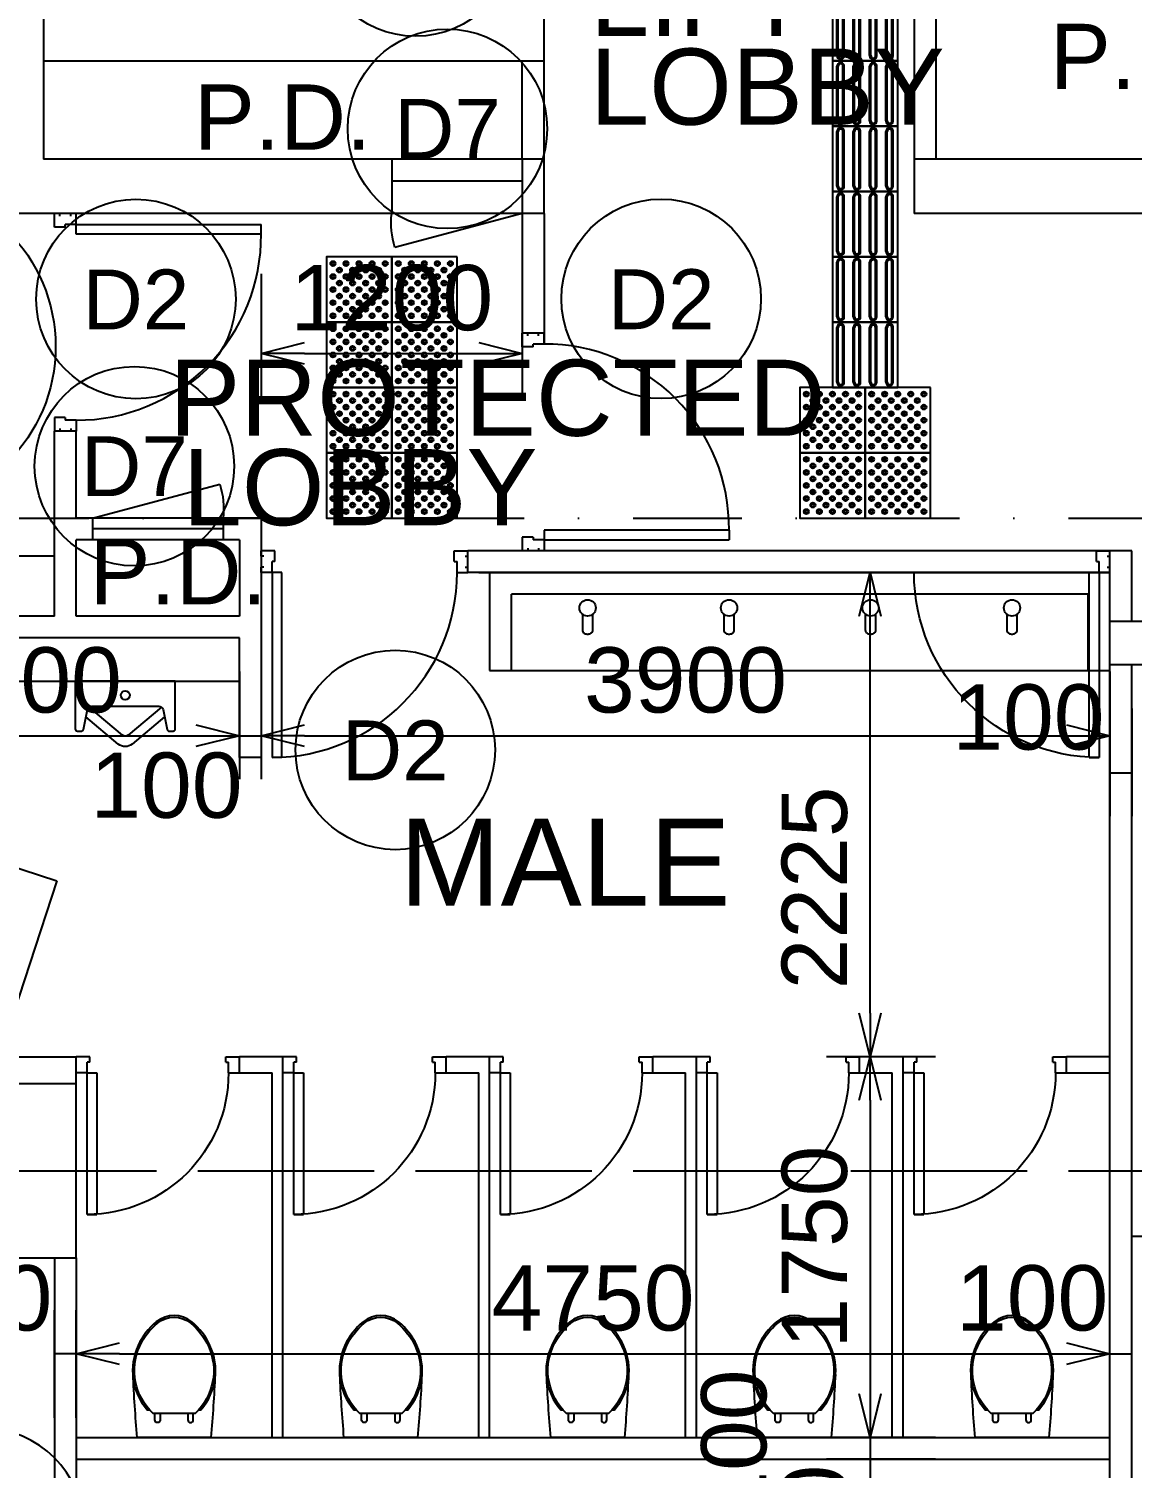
# Model space of a CAD drawing. Header units: millimetres. Extents: x 27940 to 139928, y 247 to 79491.
# Drawn here: x 95978 to 101047, y 12664 to 19279 of the extents above; entities that cross this region are included whole.
import ezdxf
from ezdxf.enums import TextEntityAlignment as Align

# ---------------------------------------------------------------- set-up
doc = ezdxf.new("R2010")
doc.units = ezdxf.units.MM
doc.header["$LTSCALE"] = 1000
doc.linetypes.add('DASHDOT', pattern=[1, 0.5, -0.25, 0, -0.25])
doc.layers.get('0').update_dxf_attribs({"color": 8})
doc.layers.get('Defpoints').update_dxf_attribs({"color": 8})
for name, color, linetype in [('062-HATCH-252', 8, 'Continuous'), ('DLN020__', 8, 'DASHDOT'), ('DLN030', 8, 'Continuous'), ('DLN041__', 8, 'Continuous'), ('DLN220__', 8, 'Continuous'), ('DLN280__', 8, 'Continuous'), ('DLN325-1', 8, 'Continuous'), ('DLN325__', 8, 'Continuous'), ('DLN740__', 8, 'Continuous'), ('FITDOOR', 8, 'Continuous'), ('MARK', 8, 'Continuous'), ('TACTILE WARNING STRIP', 8, 'Continuous')]:
    doc.layers.add(name, color=color, linetype=linetype)
doc.styles.add('ROMANS', font='swissl.ttf')
doc.styles.add('SWIS721LT450', font='swissl.ttf')
doc.styles.add('SWIS721LT750', font='swissl.ttf')
doc.dimstyles.new('INTDIM', dxfattribs={"dimscale": 200, "dimtxt": 2.25, "dimasz": 1.5, "dimexe": 1, "dimexo": 0, "dimgap": 1, "dimtad": 1, "dimdec": 0, "dimrnd": 1, "dimzin": 1, "dimdsep": 46, "dimtxsty": 'SWIS721LT450', "dimcen": 1, "dimclrd": 256, "dimclre": 256, "dimclrt": 256, "dimaunit": 1, "dimadec": 3, "dimazin": 0, "dimtfac": 1, "dimtdec": 0, "dimtix": 1, "dimtmove": 2, "dimatfit": 0, "dimldrblk": 'DOT', "dimfxl": 1, "dimtolj": 1, "dimtzin": 0, "dimarcsym": 0})

# ---------------------------------------------------------------- blocks, each defined once
blk = doc.blocks.new('DRNO')
at = {"layer": 'MARK'}
blk.add_circle((0, 0), 1, dxfattribs=at)
at = {"layer": 'MARK', "style": 'ROMANS'}
blk.add_attdef('DRNO', text='', height=0.6, dxfattribs=at).set_placement((0, 0), align=Align.MIDDLE)
blk = doc.blocks.new('DR1CL1')
at = {"layer": 'FITDOOR'}
for p, q in [((50, 0), (0, 0)), ((0, 0), (0, -75)), ((50, 0), (50, -50)), ((62.5, -50), (50, -50)), ((62.5, -50), (62.5, -75)), ((62.5, -75), (0, -75))]:
    blk.add_line(p, q, dxfattribs=at)
blk = doc.blocks.new('DR1CD')
at = {"layer": 'FITDOOR'}
for p, q in [((0, 1), (45, 1)), ((0, 1), (0, 0)), ((45, 0), (45, 1)), ((0, 0), (45, 0))]:
    blk.add_line(p, q, dxfattribs=at)
blk = doc.blocks.new('DR1CM')
at = {"layer": 'FITDOOR'}
blk.add_arc((0, 0), 1, 0, 90, dxfattribs=at)
blk = doc.blocks.new('DR1CR1')
at = {"layer": 'FITDOOR'}
for p, q in [((-50, 0), (0, 0)), ((-50, 0), (-50, -50)), ((0, 0), (0, -75)), ((-62.5, -50), (-62.5, -75)), ((-62.5, -50), (-50, -50)), ((-62.5, -75), (0, -75))]:
    blk.add_line(p, q, dxfattribs=at)
blk = doc.blocks.new('DR1CR2')
at = {"layer": 'FITDOOR'}
for p, q in [((-50, 0), (-50, -50)), ((-50, 0), (0, 0)), ((0, 0), (0, -25)), ((-62.5, -50), (-50, -50)), ((-62.5, -50), (-62.5, -100)), ((-12, -25), (0, -25)), ((-62.5, -100), (0, -100)), ((-12, -75), (0, -75)), ((0, -75), (0, -100))]:
    blk.add_line(p, q, dxfattribs=at)
blk = doc.blocks.new('DR1AD')
at = {"layer": 'FITDOOR'}
for p, q in [((-45, 1), (0, 1)), ((-45, 1), (-45, 0)), ((0, 0), (0, 1)), ((-45, 0), (0, 0))]:
    blk.add_line(p, q, dxfattribs=at)
blk = doc.blocks.new('DR1AM')
at = {"layer": 'FITDOOR'}
blk.add_arc((0, 0), 1, 90, 180, dxfattribs=at)
blk = doc.blocks.new('*D89')
at = {"layer": 'Defpoints', "color": 0, "transparency": 16777216}
for p in [(100342.9, 12705.7), (99842.9, 11955.7), (100342.9, 11955.7)]:
    blk.add_point(p, dxfattribs=at)
at = {"layer": 'DLN030', "lineweight": -2, "transparency": 16777216}
for p, q in [((100142.9, 12705.7), (99642.9, 12705.7)), ((99842.9, 12705.7), (99842.9, 11955.7)), ((100142.9, 11955.7), (99642.9, 11955.7))]:
    blk.add_line(p, q, dxfattribs=at)
at = {"layer": 'DLN030', "transparency": 16777216, "insert": (99588.8, 12330.7), "char_height": 300, "attachment_point": 5, "rotation": 90, "style": 'SWIS721LT450'}
blk.add_mtext('\\A1;750', dxfattribs=at)
blk = doc.blocks.new('DIMARR')
for p, q in [((-1, 0.25), (0, 0)), ((-1, 0), (0, 0)), ((0, 0), (-1, -0.25))]:
    blk.add_line(p, q)
blk = doc.blocks.new('*D91')
at = {"layer": 'Defpoints', "color": 0, "transparency": 16777216}
for p in [(100342.9, 12805.7), (99842.9, 12705.7), (100342.9, 12705.7)]:
    blk.add_point(p, dxfattribs=at)
at = {"layer": 'DLN030', "lineweight": -2, "transparency": 16777216}
for p, q in [((100142.9, 12805.7), (99642.9, 12805.7)), ((99842.9, 12805.7), (99842.9, 12705.7)), ((100142.9, 12705.7), (99642.9, 12705.7))]:
    blk.add_line(p, q, dxfattribs=at)
at = {"layer": 'DLN030', "transparency": 16777216, "insert": (99218.7, 12768.5), "char_height": 300, "attachment_point": 5, "rotation": 90, "style": 'SWIS721LT450'}
blk.add_mtext('\\A1;100', dxfattribs=at)
blk = doc.blocks.new('*D92')
at = {"layer": 'Defpoints', "color": 0, "transparency": 16777216}
for p in [(100342.9, 14555.7), (99842.9, 12805.7), (100342.9, 12805.7)]:
    blk.add_point(p, dxfattribs=at)
at = {"layer": 'DLN030', "lineweight": -2, "transparency": 16777216}
for p, q in [((100142.9, 14555.7), (99642.9, 14555.7)), ((99842.9, 14355.7), (99842.9, 13005.7)), ((100142.9, 12805.7), (99642.9, 12805.7))]:
    blk.add_line(p, q, dxfattribs=at)
at = {"layer": 'DLN030', "lineweight": -2, "transparency": 16777216, "xscale": 200, "yscale": 200, "zscale": 200}
for p, rotation in [((99842.9, 14555.7), 90), ((99842.9, 12805.7), 270)]:
    blk.add_blockref('DIMARR', p, dxfattribs=dict(at, rotation=rotation))
at = {"layer": 'DLN030', "transparency": 16777216, "insert": (99588.8, 13680.7), "char_height": 300, "attachment_point": 5, "rotation": 90, "style": 'SWIS721LT450'}
blk.add_mtext('\\A1;1750', dxfattribs=at)
blk = doc.blocks.new('*D51')
at = {"layer": 'Defpoints', "color": 0, "transparency": 16777216}
for p in [(100945, 16355.7), (101045, 16355.7), (101045, 15860.6)]:
    blk.add_point(p, dxfattribs=at)
at = {"layer": 'DLN030', "lineweight": -2, "transparency": 16777216}
for p, q in [((100945, 16155.7), (100945, 15660.6)), ((101045, 16155.7), (101045, 15660.6)), ((100945, 15860.6), (101045, 15860.6))]:
    blk.add_line(p, q, dxfattribs=at)
at = {"layer": 'DLN030', "transparency": 16777216, "insert": (100570.4, 16114.7), "char_height": 300, "attachment_point": 5, "style": 'SWIS721LT450'}
blk.add_mtext('\\A1;100', dxfattribs=at)
blk = doc.blocks.new('*D56')
at = {"layer": 'Defpoints', "color": 0, "transparency": 16777216}
for p in [(99842.9, 16780.7), (100342.9, 16780.7), (100342.9, 14555.7)]:
    blk.add_point(p, dxfattribs=at)
at = {"layer": 'DLN030', "lineweight": -2, "transparency": 16777216}
for p, q in [((100142.9, 16780.7), (99642.9, 16780.7)), ((99842.9, 14755.7), (99842.9, 16580.7)), ((100142.9, 14555.7), (99642.9, 14555.7))]:
    blk.add_line(p, q, dxfattribs=at)
at = {"layer": 'DLN030', "lineweight": -2, "transparency": 16777216, "xscale": 200, "yscale": 200, "zscale": 200}
for p, rotation in [((99842.9, 16780.7), 90), ((99842.9, 14555.7), 270)]:
    blk.add_blockref('DIMARR', p, dxfattribs=dict(at, rotation=rotation))
at = {"layer": 'DLN030', "transparency": 16777216, "insert": (99588.8, 15331.2), "char_height": 300, "attachment_point": 5, "rotation": 90, "style": 'SWIS721LT450'}
blk.add_mtext('\\A1;2225', dxfattribs=at)
blk = doc.blocks.new('*D57')
at = {"layer": 'Defpoints', "color": 0, "transparency": 16777216}
for p in [(100945, 13190.8), (96195, 12695.7), (100945, 12695.7)]:
    blk.add_point(p, dxfattribs=at)
at = {"layer": 'DLN030', "lineweight": -2, "transparency": 16777216}
for p, q in [((96195, 12895.7), (96195, 13390.8)), ((100945, 12895.7), (100945, 13390.8)), ((96395, 13190.8), (100745, 13190.8))]:
    blk.add_line(p, q, dxfattribs=at)
at = {"layer": 'DLN030', "lineweight": -2, "transparency": 16777216, "xscale": 200, "yscale": 200, "zscale": 200, "rotation": 180}
blk.add_blockref('DIMARR', (96195, 13190.8), dxfattribs=at)
at = {"layer": 'DLN030', "lineweight": -2, "transparency": 16777216, "xscale": 200, "yscale": 200, "zscale": 200}
blk.add_blockref('DIMARR', (100945, 13190.8), dxfattribs=at)
at = {"layer": 'DLN030', "transparency": 16777216, "insert": (98570, 13445), "char_height": 300, "attachment_point": 5, "style": 'SWIS721LT450'}
blk.add_mtext('\\A1;4750', dxfattribs=at)
blk = doc.blocks.new('*D58')
at = {"layer": 'Defpoints', "color": 0, "transparency": 16777216}
for p in [(96095, 13190.8), (96095, 12695.7), (96195, 12695.7)]:
    blk.add_point(p, dxfattribs=at)
at = {"layer": 'DLN030', "lineweight": -2, "transparency": 16777216}
for p, q in [((96095, 12895.7), (96095, 13390.8)), ((96195, 12895.7), (96195, 13390.8)), ((96195, 13190.8), (96095, 13190.8))]:
    blk.add_line(p, q, dxfattribs=at)
at = {"layer": 'DLN030', "transparency": 16777216, "insert": (95736.2, 13445), "char_height": 300, "attachment_point": 5, "style": 'SWIS721LT450'}
blk.add_mtext('\\A1;100', dxfattribs=at)
blk = doc.blocks.new('*D59')
at = {"layer": 'Defpoints', "color": 0, "transparency": 16777216}
for p in [(101045, 13190.8), (100945, 12695.7), (101045, 12695.7)]:
    blk.add_point(p, dxfattribs=at)
at = {"layer": 'DLN030', "lineweight": -2, "transparency": 16777216}
for p, q in [((100945, 12895.7), (100945, 13390.8)), ((101045, 12895.7), (101045, 13390.8)), ((100945, 13190.8), (101045, 13190.8))]:
    blk.add_line(p, q, dxfattribs=at)
at = {"layer": 'DLN030', "transparency": 16777216, "insert": (100587.5, 13445), "char_height": 300, "attachment_point": 5, "style": 'SWIS721LT450'}
blk.add_mtext('\\A1;100', dxfattribs=at)
blk = doc.blocks.new('TOILET01')
at = {"layer": 'DLN740__'}
blk.add_line((170.7, 0), (-170.7, 0), dxfattribs=at)
for points in [[(112.8, 127.4), (123.6, 127.4, 0.294171), (164.9, 423.4, 0.11195), (81.6, 531.3, 0.35994), (-81.6, 531.3, 0.11195), (-164.9, 423.4, 0.294171), (-123.6, 127.4), (-112.8, 127.4)], [(-63.6, 110.7), (-63.6, 80.6, -1), (-88.4, 80.6), (-88.4, 110.7)], [(63.6, 110.7), (63.6, 80.6, 1), (88.4, 80.6), (88.4, 110.7)]]:
    blk.add_lwpolyline(points, format="xyb", dxfattribs=at)
blk.add_lwpolyline([(157.5, 420, -0.325454), (96.3, 110.7), (-96.3, 110.7, -0.325454), (-157.5, 420, -0.11195), (-76.5, 525, -0.35994), (76.5, 525, -0.11195)], format="xyb", close=True, dxfattribs=at)
for centre, start, end in [((6996.1, 618.7), 182.61819, 184.9339), ((-6996.1, 618.7), 355.0661, 357.38181)]:
    blk.add_arc(centre, 7193.5, start, end, dxfattribs=at)
blk = doc.blocks.new('PT')
at = {"layer": 'TACTILE WARNING STRIP'}
blk.add_lwpolyline([(0, 0), (300, 0), (300, 300), (0, 300)], close=True, dxfattribs=at)
for centre, radius in [((30, 270), 11.5), ((30, 270), 6), ((90, 270), 11.5), ((90, 270), 6), ((150, 270), 11.5), ((150, 270), 6), ((210, 270), 11.5), ((210, 270), 6), ((270, 270), 11.5), ((270, 270), 6), ((30, 210), 11.5), ((30, 210), 6), ((60, 240), 11.5), ((60, 240), 6), ((90, 210), 11.5), ((90, 210), 6), ((120, 240), 11.5), ((120, 240), 6), ((150, 210), 11.5), ((150, 210), 6), ((180, 240), 11.5), ((180, 240), 6), ((210, 210), 11.5), ((210, 210), 6), ((240, 240), 11.5), ((240, 240), 6), ((270, 210), 11.5), ((270, 210), 6), ((30, 150), 11.5), ((30, 150), 6), ((60, 180), 11.5), ((60, 180), 6), ((90, 150), 11.5), ((90, 150), 6), ((120, 180), 11.5), ((120, 180), 6), ((150, 150), 11.5), ((150, 150), 6), ((180, 180), 11.5), ((180, 180), 6), ((210, 150), 11.5), ((210, 150), 6), ((240, 180), 11.5), ((240, 180), 6), ((270, 150), 11.5), ((270, 150), 6), ((30, 90), 11.5), ((30, 90), 6), ((60, 120), 11.5), ((60, 60), 11.5), ((60, 120), 6), ((90, 90), 11.5), ((90, 90), 6), ((120, 120), 11.5), ((120, 60), 11.5), ((120, 120), 6), ((150, 90), 11.5), ((150, 90), 6), ((180, 120), 11.5), ((180, 60), 11.5), ((180, 120), 6), ((210, 90), 11.5), ((210, 90), 6), ((240, 120), 11.5), ((240, 60), 11.5), ((240, 120), 6), ((270, 90), 11.5), ((270, 90), 6), ((30, 30), 11.5), ((30, 30), 6), ((60, 60), 6), ((90, 30), 11.5), ((90, 30), 6), ((120, 60), 6), ((150, 30), 11.5), ((150, 30), 6), ((180, 60), 6), ((210, 30), 11.5), ((210, 30), 6), ((240, 60), 6), ((270, 30), 11.5), ((270, 30), 6)]:
    blk.add_circle(centre, radius, dxfattribs=at)
blk = doc.blocks.new('DT')
at = {"layer": 'TACTILE WARNING STRIP'}
for p, q in [((20.5, 275.5), (20.5, 24.5)), ((26.5, 275.5), (26.5, 24.5)), ((48.5, 275.5), (48.5, 24.5)), ((54.5, 275.5), (54.5, 24.5)), ((95.5, 275.5), (95.5, 24.5)), ((101.5, 275.5), (101.5, 24.5)), ((123.5, 275.5), (123.5, 24.5)), ((129.5, 275.5), (129.5, 24.5)), ((170.5, 275.5), (170.5, 24.5)), ((176.5, 275.5), (176.5, 24.5)), ((198.5, 275.5), (198.5, 24.5)), ((204.5, 275.5), (204.5, 24.5)), ((245.5, 275.5), (245.5, 24.5)), ((251.5, 275.5), (251.5, 24.5)), ((273.5, 275.5), (273.5, 24.5)), ((279.5, 275.5), (279.5, 24.5))]:
    blk.add_line(p, q, dxfattribs=at)
blk.add_lwpolyline([(0, 0), (300, 0), (300, 300), (0, 300)], close=True, dxfattribs=at)
for centre, radius, start, end in [((37.5, 275.5), 17, 0, 180), ((37.5, 275.5), 11, 0, 180), ((112.5, 275.5), 17, 0, 180), ((112.5, 275.5), 11, 0, 180), ((187.5, 275.5), 17, 0, 180), ((187.5, 275.5), 11, 0, 180), ((262.5, 275.5), 17, 0, 180), ((262.5, 275.5), 11, 0, 180), ((37.5, 24.5), 17, 180, 0), ((37.5, 24.5), 11, 180, 0), ((112.5, 24.5), 17, 180, 0), ((112.5, 24.5), 11, 180, 0), ((187.5, 24.5), 17, 180, 0), ((187.5, 24.5), 11, 180, 0), ((262.5, 24.5), 17, 180, 0), ((262.5, 24.5), 11, 180, 0)]:
    blk.add_arc(centre, radius, start, end, dxfattribs=at)
blk = doc.blocks.new('A$C533B6FD8')
at = {"layer": 'TACTILE WARNING STRIP'}
for name, p, rotation in [('DT', (3925, 750.9), 179.9999999999891), ('DT', (3925, 450.9), 179.9999999999891), ('DT', (3925, 150.9), 179.9999999999891), ('DT', (3925, -149.1), 179.9999999999891), ('PT', (1600, -450), 180), ('PT', (1900, -450), 180), ('DT', (3925, -449.1), 179.9999999999891), ('PT', (1600, -750), 180), ('PT', (1900, -750), 180), ('DT', (3925, -750), 179.9999999999891), ('PT', (1600, -1050), 180), ('PT', (1900, -1050), 180), ('PT', (3775, -1050), 180), ('PT', (4075, -1050), 180), ('PT', (1600, -1350), 180), ('PT', (1900, -1350), 180), ('PT', (3775, -1350), 180), ('PT', (4075, -1350), 180)]:
    blk.add_blockref(name, p, dxfattribs=dict(at, rotation=rotation))
blk = doc.blocks.new('*D37')
at = {"layer": 'Defpoints', "color": 0, "transparency": 16777216}
for p in [(94545, 16461.6), (96945, 16461.6), (96945, 16030.7)]:
    blk.add_point(p, dxfattribs=at)
at = {"layer": 'DLN030', "lineweight": -2, "transparency": 16777216}
for p, q in [((94545, 16261.6), (94545, 15830.7)), ((96945, 16261.6), (96945, 15830.7)), ((94745, 16030.7), (96745, 16030.7))]:
    blk.add_line(p, q, dxfattribs=at)
at = {"layer": 'DLN030', "lineweight": -2, "transparency": 16777216, "xscale": 200, "yscale": 200, "zscale": 200, "rotation": 180}
blk.add_blockref('DIMARR', (94545, 16030.7), dxfattribs=at)
at = {"layer": 'DLN030', "lineweight": -2, "transparency": 16777216, "xscale": 200, "yscale": 200, "zscale": 200}
blk.add_blockref('DIMARR', (96945, 16030.7), dxfattribs=at)
at = {"layer": 'DLN030', "transparency": 16777216, "insert": (95938.9, 16284.9), "char_height": 300, "attachment_point": 5, "style": 'SWIS721LT450'}
blk.add_mtext('\\A1;2400', dxfattribs=at)
blk = doc.blocks.new('*D38')
at = {"layer": 'Defpoints', "color": 0, "transparency": 16777216}
for p in [(96945, 16525.8), (97045, 16525.8), (97045, 16030.7)]:
    blk.add_point(p, dxfattribs=at)
at = {"layer": 'DLN030', "lineweight": -2, "transparency": 16777216}
for p, q in [((96945, 16325.8), (96945, 15830.7)), ((97045, 16325.8), (97045, 15830.7)), ((96945, 16030.7), (97045, 16030.7))]:
    blk.add_line(p, q, dxfattribs=at)
at = {"layer": 'DLN030', "transparency": 16777216, "insert": (96609.9, 15801.3), "char_height": 300, "attachment_point": 5, "style": 'SWIS721LT450'}
blk.add_mtext('\\A1;100', dxfattribs=at)
blk = doc.blocks.new('*D39')
at = {"layer": 'Defpoints', "color": 0, "transparency": 16777216}
for p in [(97045, 16525.8), (100945, 16525.8), (100945, 16030.7)]:
    blk.add_point(p, dxfattribs=at)
at = {"layer": 'DLN030', "lineweight": -2, "transparency": 16777216}
for p, q in [((97045, 16325.8), (97045, 15830.7)), ((100945, 16325.8), (100945, 15830.7)), ((97245, 16030.7), (100745, 16030.7))]:
    blk.add_line(p, q, dxfattribs=at)
at = {"layer": 'DLN030', "lineweight": -2, "transparency": 16777216, "xscale": 200, "yscale": 200, "zscale": 200, "rotation": 180}
blk.add_blockref('DIMARR', (97045, 16030.7), dxfattribs=at)
at = {"layer": 'DLN030', "lineweight": -2, "transparency": 16777216, "xscale": 200, "yscale": 200, "zscale": 200}
blk.add_blockref('DIMARR', (100945, 16030.7), dxfattribs=at)
at = {"layer": 'DLN030', "transparency": 16777216, "insert": (98995, 16284.9), "char_height": 300, "attachment_point": 5, "style": 'SWIS721LT450'}
blk.add_mtext('\\A1;3900', dxfattribs=at)
blk = doc.blocks.new('DR1CL2')
at = {"layer": 'FITDOOR'}
for p, q in [((50, 0), (0, 0)), ((0, 0), (0, -25)), ((50, 0), (50, -50)), ((12, -25), (0, -25)), ((62.5, -50), (50, -50)), ((62.5, -50), (62.5, -100)), ((0, -75), (0, -100)), ((12, -75), (0, -75)), ((62.5, -100), (0, -100))]:
    blk.add_line(p, q, dxfattribs=at)
blk = doc.blocks.new('URINAL')
at = {"layer": 'DLN740__'}
for points in [[(-173.5, -129.9, -0.355245), (-154, -114), (154, -114, -0.355245), (173.5, -129.9), (192.5, -221, 0.355529), (202.3, -229), (220, -229, 0.414214), (230, -219), (230, 0), (-230, 0), (-230, -219, 0.414214), (-220, -229), (-202.3, -229, 0.355529), (-192.5, -221), (-173.5, -129.9)], [(166.5, -118.4), (12.9, -247.7, -0.364844), (-12.9, -247.7), (-166.5, -118.4)], [(180.5, -163.4), (32.2, -288.3, -0.364844), (-32.2, -288.3), (-180.5, -163.4)]]:
    blk.add_lwpolyline(points, format="xyb", dxfattribs=at)
blk.add_circle((0, -64), 20.5, dxfattribs=at)
blk = doc.blocks.new('*D33')
at = {"layer": 'Defpoints', "color": 0, "transparency": 16777216}
for p in [(97045, 18353.8), (98245, 18353.8), (98245, 17787.7)]:
    blk.add_point(p, dxfattribs=at)
at = {"layer": 'DLN030', "lineweight": -2, "transparency": 16777216}
for p, q in [((97045, 18153.8), (97045, 17587.7)), ((98245, 18153.8), (98245, 17587.7)), ((97245, 17787.7), (98045, 17787.7))]:
    blk.add_line(p, q, dxfattribs=at)
at = {"layer": 'DLN030', "lineweight": -2, "transparency": 16777216, "xscale": 200, "yscale": 200, "zscale": 200, "rotation": 180}
blk.add_blockref('DIMARR', (97045, 17787.7), dxfattribs=at)
at = {"layer": 'DLN030', "lineweight": -2, "transparency": 16777216, "xscale": 200, "yscale": 200, "zscale": 200}
blk.add_blockref('DIMARR', (98245, 17787.7), dxfattribs=at)
at = {"layer": 'DLN030', "transparency": 16777216, "insert": (97645, 18041.8), "char_height": 300, "attachment_point": 5, "style": 'SWIS721LT450'}
blk.add_mtext('\\A1;1200', dxfattribs=at)

msp = doc.modelspace()

# ---------------------------------------------------------------- linework, layer by layer
at = {"layer": 'DLN020__'}
for p, q in [((54749.4, 17030.7), (107795, 17030.7)), ((54749.4, 14030.7), (107795, 14030.7)), ((88063.6, 14030.7), (107795, 14030.7))]:
    msp.add_line(p, q, dxfattribs=at)
at = {"layer": 'DLN220__'}
for p, q in [((98345, 18680.7), (98345, 20230.7)), ((100045, 19730.7), (100045, 18680.7)), ((100145, 19630.7), (100145, 18680.7)), ((98345, 19130.7), (96045, 19130.7)), ((98245, 18680.7), (98245, 19130.7)), ((98245, 18430.7), (98245, 17830.7)), ((98345, 18430.7), (98345, 17830.7)), ((98345, 17880.7), (98245, 17880.7)), ((98345, 17880.7), (98245, 17880.7)), ((96095, 16580.7), (96095, 17430.7)), ((96195, 17430.7), (96095, 17430.7)), ((96195, 17430.7), (96095, 17430.7)), ((96195, 17030.7), (96195, 17430.7)), ((97045, 17030.7), (96195, 17030.7)), ((97045, 17030.7), (97045, 15930.7)), ((96945, 16930.7), (96195, 16930.7)), ((96195, 16580.7), (96195, 16930.7)), ((96945, 16930.7), (96945, 16580.7)), ((101045, 16880.7), (97995, 16880.7)), ((97995, 16780.7), (97995, 16880.7)), ((97995, 16780.7), (97995, 16880.7)), ((101045, 16880.7), (100945, 16880.7)), ((100945, 16555.7), (100945, 16880.7)), ((101045, 16555.7), (101045, 16880.7)), ((101045, 16555.7), (101045, 16880.7)), ((96095, 16855.7), (94545, 16855.7)), ((100945, 16780.7), (97995, 16780.7)), ((100945, 16555.7), (100945, 16780.7)), ((96095, 16580.7), (94400.5, 16580.7)), ((96945, 16580.7), (96195, 16580.7)), ((96945, 16480.7), (94367.7, 16480.7)), ((96945, 15930.7), (96945, 16480.7)), ((100945, 9155.7), (100945, 16355.7)), ((101045, 9155.7), (101045, 16355.7)), ((97045, 15930.7), (96945, 15930.7)), ((93737.8, 14555.7), (96195, 14555.7)), ((93737.8, 14555.7), (96195, 14555.7)), ((96195, 14430.7), (96195, 14555.7)), ((101045, 13730.7), (104395, 13730.7)), ((96095, 13630.7), (96095, 11855.7)), ((96195, 13630.7), (96195, 11955.7)), ((96195, 12805.7), (100945, 12805.7)), ((96195, 12705.7), (100945, 12705.7))]:
    msp.add_line(p, q, dxfattribs=at)
at = {"layer": 'DLN220__', "ltscale": 0.5}
msp.add_lwpolyline([(96106.6, 15363.7), (95857.8, 14603.4), (94432.2, 15069.9), (94681, 15830.2)], close=True, dxfattribs=at)
at = {"layer": 'DLN280__'}
for p, q in [((96045, 20230.7), (96045, 18680.7)), ((98345, 18680.7), (96045, 18680.7)), ((98345, 18430.7), (98345, 18680.7)), ((103045, 18680.7), (100045, 18680.7)), ((100045, 18680.7), (100045, 18430.7)), ((103045, 18680.7), (100045, 18680.7)), ((100045, 18680.7), (100045, 18430.7)), ((98345, 18430.7), (95795, 18430.7)), ((103295, 18430.7), (100045, 18430.7)), ((103295, 18430.7), (100045, 18430.7)), ((105495, 16555.7), (100945, 16555.7)), ((100945, 16355.7), (100945, 16555.7)), ((105495, 16355.7), (100945, 16355.7))]:
    msp.add_line(p, q, dxfattribs=at)
msp.add_lwpolyline([(95395, 13630.7), (96195, 13630.7), (96195, 14430.7), (95395, 14430.7)], close=True, dxfattribs=at)
at = {"layer": 'DLN325__', "ltscale": 0.3}
for p, q in [((97645, 18680.7), (97645, 18430.7)), ((98245, 18680.7), (98245, 18430.7)), ((97645, 18580.7), (98245, 18580.7)), ((98245, 18430.7), (97660.1, 18274)), ((96270, 17030.7), (96854.9, 17187.4)), ((96270, 17030.7), (96270, 16930.7)), ((96870, 17030.7), (96870, 16930.7)), ((96870, 16980.7), (96270, 16980.7))]:
    msp.add_line(p, q, dxfattribs=at)
at = {"layer": 'DLN325__'}
msp.add_line((97995, 16780.7), (97995, 16880.7), dxfattribs=at)
at = {"layer": 'DLN325__', "ltscale": 0.3}
for points in [[(97660.1, 18274, -0.106517), (97645, 18430.7)], [(96854.9, 17187.4, -0.106517), (96870, 17030.7)]]:
    msp.add_lwpolyline(points, format="xyb", dxfattribs=at)
msp.add_circle((95350.6, 17819), 750, dxfattribs=at)
at = {"layer": 'DLN325__'}
for centre, start, end in [((96198.5, 18327.2), 269.76218, 0.57386), ((98348.5, 16984.2), 359.42614, 90.23782)]:
    msp.add_arc(centre, 846.5, start, end, dxfattribs=at)
at = {"layer": 'DLN740__'}
for p, q in [((98045, 16780.7), (100945, 16780.7)), ((98095, 16780.7), (98095, 16330.7)), ((98095, 16780.7), (100945, 16780.7)), ((100945, 16330.7), (100945, 16780.7)), ((100845, 16680.7), (98195, 16680.7)), ((98195, 16330.7), (98195, 16680.7)), ((100845, 16330.7), (100845, 16680.7)), ((94302.3, 16280.7), (96945, 16280.7)), ((98095, 16330.7), (100945, 16330.7)), ((97095, 14555.7), (96945, 14555.7)), ((96945, 14480.7), (96945, 14555.7)), ((97145, 14555.7), (96945, 14555.7)), ((97145, 12805.7), (97145, 14555.7)), ((98095, 14555.7), (97895, 14555.7)), ((97895, 14480.7), (97895, 14555.7)), ((98095, 12805.7), (98095, 14555.7)), ((99045, 14555.7), (98845, 14555.7)), ((98845, 14480.7), (98845, 14555.7)), ((99045, 12805.7), (99045, 14555.7)), ((99995, 14555.7), (99795, 14555.7)), ((99795, 14480.7), (99795, 14555.7)), ((99995, 12805.7), (99995, 14555.7)), ((100945, 14555.7), (100745, 14555.7)), ((100745, 14480.7), (100745, 14555.7)), ((96945, 14480.7), (97045, 14480.7)), ((96945, 14480.7), (97095, 14480.7)), ((97095, 12805.7), (97095, 14480.7)), ((97895, 14480.7), (98045, 14480.7)), ((98045, 12805.7), (98045, 14480.7)), ((98845, 14480.7), (98995, 14480.7)), ((98995, 12805.7), (98995, 14480.7)), ((99045, 12805.7), (99045, 14430.7)), ((99795, 14480.7), (99945, 14480.7)), ((99945, 12805.7), (99945, 14480.7)), ((99995, 12805.7), (99995, 14430.7)), ((100745, 14480.7), (100945, 14480.7)), ((98995, 12805.7), (98995, 14380.7)), ((99945, 12805.7), (99945, 14380.7))]:
    msp.add_line(p, q, dxfattribs=at)
for points in [[(98567.5, 16588.2), (98567.5, 16516.3, -0.414214), (98547.5, 16496.3), (98542.5, 16496.3, -0.414214), (98522.5, 16516.3), (98522.5, 16588.2)], [(99217.5, 16588.2), (99217.5, 16516.3, -0.414214), (99197.5, 16496.3), (99192.5, 16496.3, -0.414214), (99172.5, 16516.3), (99172.5, 16588.2)], [(99867.5, 16588.2), (99867.5, 16516.3, -0.414214), (99847.5, 16496.3), (99842.5, 16496.3, -0.414214), (99822.5, 16516.3), (99822.5, 16588.2)], [(100517.5, 16588.2), (100517.5, 16516.3, -0.414214), (100497.5, 16496.3), (100492.5, 16496.3, -0.414214), (100472.5, 16516.3), (100472.5, 16588.2)]]:
    msp.add_lwpolyline(points, format="xyb", dxfattribs=at)
for centre in [(98545, 16618.2), (99195, 16618.2), (99845, 16618.2), (100495, 16618.2)]:
    msp.add_circle(centre, 37.5, dxfattribs=at)

# ---------------------------------------------------------------- block references
at = {"layer": '062-HATCH-252'}
msp.add_blockref('A$C533B6FD8', (96045, 18680.7), dxfattribs=at)
at = {"layer": 'DLN325-1', "xscale": 458.3333333333139, "yscale": 458.3333333333139, "zscale": 458.3333333333139}
for p, values in [((97901, 18819.8), {'DRNO': 'D7'}), ((96469.8, 18037.6), {'DRNO': 'D2'}), ((98883, 18038.5), {'DRNO': 'D2'}), ((96462.8, 17269.1), {'DRNO': 'D7'}), ((97661.3, 15965.3), {'DRNO': 'D2'})]:
    msp.add_blockref('DRNO', p, dxfattribs=at).add_auto_attribs(values)
at = {"layer": 'DLN325-1'}
ref = msp.add_blockref('DRNO', (95770.6, 12388.8), dxfattribs=dict(at, xscale=-458.3333333333139, yscale=458.3333333333139, zscale=458.3333333333333, rotation=180))
ref.add_attrib('DRNO', 'D7', dxfattribs={"layer": 'MARK', "height": 275, "style": 'ROMANS'}).set_placement((95770.6, 12388.8), align=Align.MIDDLE)
at = {"layer": 'DLN325__', "xscale": 458.3333333333139, "yscale": 458.3333333333139, "zscale": 458.3333333333139}
msp.add_blockref('DRNO', (97754.3, 19703.5), dxfattribs=at).add_auto_attribs({'DRNO': 'A'})
at = {"layer": 'DLN325__', "xscale": -1}
for name, p, rotation in [('DR1CR2', (96195, 18430.7), 270), ('DR1CL2', (96195, 17430.7), 270), ('DR1CR2', (100945, 16780.7), 180)]:
    msp.add_blockref(name, p, dxfattribs=dict(at, rotation=rotation))
at = {"layer": 'DLN325__', "xscale": -1, "yscale": 850}
for p, rotation in [((96195, 18380.7), 270), ((100895, 16780.7), 180)]:
    msp.add_blockref('DR1AD', p, dxfattribs=dict(at, rotation=rotation))
at = {"layer": 'DLN325__'}
for name, p, rotation in [('DR1CL2', (98345, 17880.7), 270), ('DR1CR2', (98345, 16880.7), 270), ('DR1CR2', (97045, 16780.7), 180), ('DR1CL2', (97995, 16780.7), 180)]:
    msp.add_blockref(name, p, dxfattribs=dict(at, rotation=rotation))
at = {"layer": 'DLN325__', "yscale": 850}
for p, rotation in [((98345, 16930.7), 270), ((97095, 16780.7), 180)]:
    msp.add_blockref('DR1AD', p, dxfattribs=dict(at, rotation=rotation))
at = {"layer": 'DLN325__', "yscale": 850, "zscale": 850}
for p, xscale, rotation in [((97095, 16780.7), 850, 179.9999999999922), ((100895, 16780.7), -850, 180)]:
    msp.add_blockref('DR1AM', p, dxfattribs=dict(at, xscale=xscale, rotation=rotation))
at = {"layer": 'DLN740__'}
for name, p in [('URINAL', (96420.7, 16280.7)), ('TOILET01', (96645, 12805.7)), ('TOILET01', (97595, 12805.7)), ('TOILET01', (98545, 12805.7)), ('TOILET01', (99495, 12805.7)), ('TOILET01', (100495, 12805.7))]:
    msp.add_blockref(name, p, dxfattribs=at)
at = {"layer": 'DLN740__', "rotation": 180}
for name, p in [('DR1CR1', (96195, 14480.7)), ('DR1CL1', (96945, 14480.7)), ('DR1CR1', (97145, 14480.7)), ('DR1CL1', (97895, 14480.7)), ('DR1CR1', (98095, 14480.7)), ('DR1CL1', (98845, 14480.7)), ('DR1CR1', (99045, 14480.7)), ('DR1CL1', (99795, 14480.7)), ('DR1CR1', (99995, 14480.7)), ('DR1CL1', (100745, 14480.7))]:
    msp.add_blockref(name, p, dxfattribs=at)
at = {"layer": 'DLN740__', "xscale": -1, "yscale": 650, "rotation": 180}
for p in [(96245, 14480.7), (97195, 14480.7), (98145, 14480.7), (99095, 14480.7), (100045, 14480.7)]:
    msp.add_blockref('DR1CD', p, dxfattribs=at)
at = {"layer": 'DLN740__', "xscale": -650, "yscale": 650, "zscale": 650, "rotation": 180}
for p in [(96245, 14480.7), (97195, 14480.7), (98145, 14480.7), (99095, 14480.7), (100045, 14480.7)]:
    msp.add_blockref('DR1CM', p, dxfattribs=at)

# ---------------------------------------------------------------- texts
at = {"layer": 'DLN041__', "style": 'SWIS721LT750'}
msp.add_text('LOBBY', height=350, dxfattribs=at).set_placement((96684.2, 16997.7))
at = {"layer": 'DLN041__', "insert": (98555.8, 18833.6), "char_height": 350, "width": 1511.63, "attachment_point": 7, "line_spacing_factor": 0.7, "style": 'SWIS721LT750'}
msp.add_mtext('F.S. LIFT LOBBY', dxfattribs=at)
at = {"layer": 'DLN041__', "attachment_point": 7, "style": 'SWIS721LT750'}
for s, insert, char_height, width in [('P.D.', (100669.3, 19002.3), 300, 1310.626), ('P.D.', (96736.3, 18723.7), 300, 1310.626), ('PROTECTED', (96623.3, 17403.9), 350, 3513), ('P.D.', (96256.7, 16634.2), 300, 1310.626), ('MALE', (97680.1, 15249.6), 400, 1880.638), ('MALE', (97680.1, 15249.6), 400, 1880.638)]:
    msp.add_mtext(s, dxfattribs=dict(at, insert=insert, char_height=char_height, width=width))

# ---------------------------------------------------------------- dimensions: what is measured, and where the dimension line sits
at = {"layer": 'DLN030'}
for p1, p2, distance, picture, middle in [((97045, 18353.8), (98245, 18353.8), -566.1, '*D33', (97645, 18041.8)), ((97045, 16525.8), (100945, 16525.8), -495.1, '*D39', (98995, 16284.9)), ((96195, 12695.7), (100945, 12695.7), 495.1, '*D57', (98570, 13445))]:
    dim = msp.add_aligned_dim(p1=p1, p2=p2, distance=distance, dimstyle='INTDIM', override={"dimscale": 1, "dimtxt": 300, "dimasz": 200, "dimexe": 200, "dimexo": 200, "dimgap": 100, "dimrnd": 0, "dimzin": 0, "dimblk": 'DIMARR', "dimcen": 300, "dimclrt": 256, "dimadec": 4}, dxfattribs=at)
    dim.commit()
    dim.dimension.update_dxf_attribs({"geometry": picture, "text_midpoint": middle})
for base, p1, p2, angle, picture, middle, dimtype in [((99842.9, 16780.7), (100342.9, 14555.7), (100342.9, 16780.7), 270, '*D56', (99588.8, 15331.2), 160), ((97045, 16030.7), (96945, 16525.8), (97045, 16525.8), 0, '*D38', (96609.9, 15801.3), 161), ((101045, 15860.6), (100945, 16355.7), (101045, 16355.7), 0, '*D51', (100570.4, 16114.7), 161), ((96095, 13190.8), (96195, 12695.7), (96095, 12695.7), 180, '*D58', (95736.2, 13445), 161), ((101045, 13190.8), (100945, 12695.7), (101045, 12695.7), 0, '*D59', (100587.5, 13445), 161), ((99842.9, 12705.7), (100342.9, 12805.7), (100342.9, 12705.7), 90, '*D91', (99218.7, 12768.5), 160)]:
    dim = msp.add_linear_dim(base=base, p1=p1, p2=p2, angle=angle, dimstyle='INTDIM', override={"dimscale": 1, "dimtxt": 300, "dimasz": 200, "dimexe": 200, "dimexo": 200, "dimgap": 100, "dimrnd": 0, "dimzin": 0, "dimblk": 'DIMARR', "dimcen": 300, "dimclrt": 256, "dimadec": 4}, dxfattribs=at)
    dim.commit()
    dim.dimension.update_dxf_attribs({"geometry": picture, "text_midpoint": middle, "dimtype": dimtype})
dim = msp.add_linear_dim(base=(96945, 16030.7), p1=(94545, 16461.6), p2=(96945, 16461.6), dimstyle='INTDIM', override={"dimscale": 1, "dimtxt": 300, "dimasz": 200, "dimexe": 200, "dimexo": 200, "dimgap": 100, "dimrnd": 0, "dimzin": 0, "dimblk": 'DIMARR', "dimcen": 300, "dimclrt": 256, "dimadec": 4}, dxfattribs=at)
dim.commit()
dim.dimension.update_dxf_attribs({"geometry": '*D37', "text_midpoint": (95938.9, 16284.9), "dimtype": 160})
for base, p1, p2, picture, middle in [((99842.9, 12805.7), (100342.9, 14555.7), (100342.9, 12805.7), '*D92', (99588.8, 13680.7)), ((99842.9, 11955.7), (100342.9, 12705.7), (100342.9, 11955.7), '*D89', (99588.8, 12330.7))]:
    dim = msp.add_linear_dim(base=base, p1=p1, p2=p2, angle=90, dimstyle='INTDIM', override={"dimscale": 1, "dimtxt": 300, "dimasz": 200, "dimexe": 200, "dimexo": 200, "dimgap": 100, "dimrnd": 0, "dimzin": 0, "dimblk": 'DIMARR', "dimcen": 300, "dimclrt": 256, "dimadec": 4}, dxfattribs=at)
    dim.commit()
    dim.dimension.update_dxf_attribs({"geometry": picture, "text_midpoint": middle})

doc.saveas('drawing.dxf')
